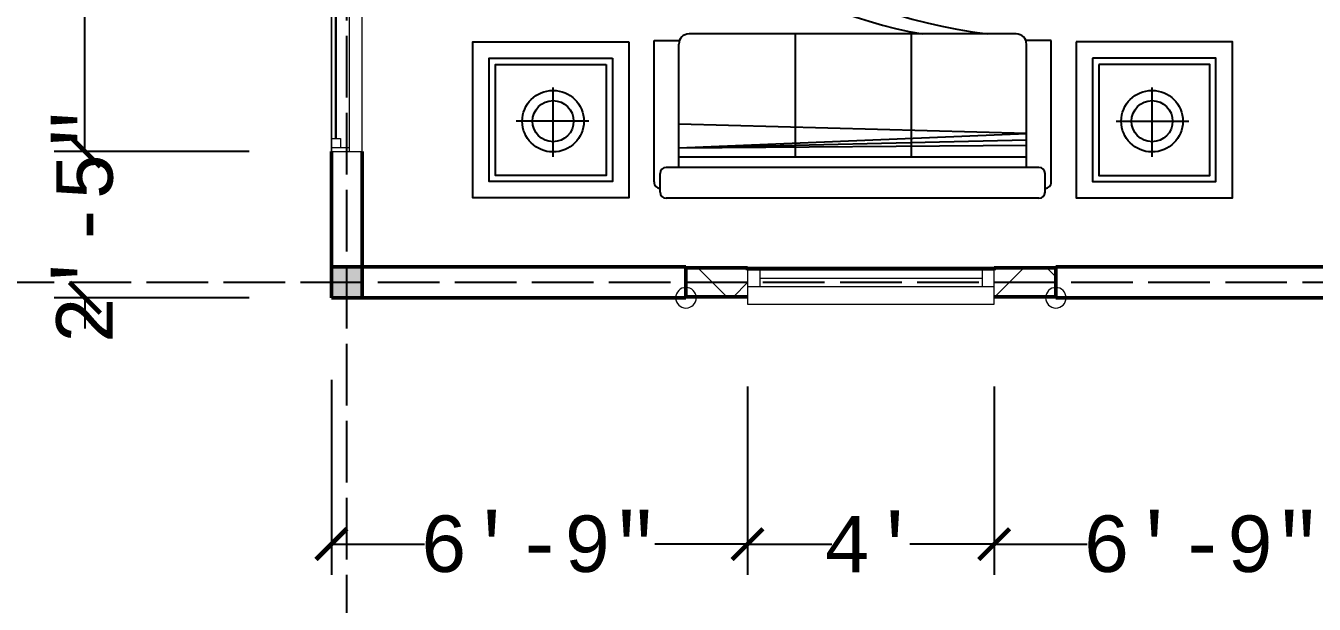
# Model space of a CAD drawing. Header units: inches. Extents: x 8351 to 42256, y 21052 to 33437.
# Drawn here: x 12163.1 to 12413.9, y 23828.3 to 23941 of the extents above; entities that cross this region are included whole.
import ezdxf

# ---------------------------------------------------------------- set-up
doc = ezdxf.new("R2010")
doc.units = ezdxf.units.IN
doc.header["$MEASUREMENT"] = 0
doc.linetypes.add('ACAD_ISO02W100', pattern=[15, 12, -3])
for name, color, linetype, lineweight in [('A-COLS', 52, 'Continuous', 9), ('A-DIM', 7, 'Continuous', 25), ('A-FLOR', 192, 'Continuous', 13), ('A-GENM', 13, 'Continuous', 9), ('A-GLAZ', 160, 'Continuous', 13), ('A-GLAZ-SILL', 1, 'Continuous', 9), ('A-WALL', 7, 'Continuous', 35), ('A-WALL-PATT', 111, 'Continuous', 13)]:
    doc.layers.add(name, color=color, linetype=linetype, lineweight=lineweight)
doc.layers.add('A-FUNTURE', color=241, linetype='Continuous')
doc.layers.add('A-G-BEAM', color=8, linetype='ACAD_ISO02W100')
doc.styles.get("Standard").update_dxf_attribs({"font": 'consolab.ttf', "height": 11})
doc.dimstyles.get("Standard").update_dxf_attribs({"dimtxt": 11, "dimasz": 6, "dimexe": 6, "dimexo": 16, "dimgap": 0.09, "dimtad": 0, "dimdec": 0, "dimzin": 0, "dimdsep": 46, "dimlunit": 4, "dimtxsty": 'Standard', "dimblk": 'ARCHTICK', "dimcen": 0.09, "dimclrd": 256, "dimclre": 256, "dimclrt": 256, "dimadec": 0, "dimazin": 0, "dimtfac": 1, "dimtdec": 0, "dimtix": 1, "dimtofl": 0, "dimtmove": 0, "dimatfit": 2, "dimldrblk": 'ARCHTICK', "dimfxl": 1, "dimtolj": 1, "dimtzin": 0, "dimlwd": -1, "dimlwe": -1, "dimarcsym": 0})

# ---------------------------------------------------------------- blocks, each defined once
blk = doc.blocks.new('M_Window-Sliding-Double - 1500 x 1200mm-319048-B-Floorplan')
at = {"layer": 'A-GLAZ'}
for p, q in [((14, 5.85), (16, 6.85)), ((14, 5.85), (16, 4.85)), ((14, 5.85), (22, 5.85)), ((36, 2.85), (-36, 2.85)), ((-36, -3.15), (36, -3.15))]:
    blk.add_line(p, q, dxfattribs=at)
at = {"layer": 'A-GLAZ', "lineweight": 20}
for p, q in [((-36, 2.85), (-36, -3.15)), ((-36, 2.85), (-33.5, 2.85)), ((-35.25, 2.85), (-35.25, -0.65)), ((-33.5, 2.85), (-33.5, 1.1)), ((-0.875, -0.65), (-0.875, 2.85)), ((-0.875, 2.85), (0.875, 2.85)), ((0.875, 2.85), (0.875, -0.65)), ((35.25, 2.85), (36, 2.85)), ((35.25, 2.85), (35.25, -0.65)), ((36, -3.15), (36, 2.85)), ((-33.5, 1.1), (-35.25, 1.1)), ((0.875, 1.1), (-0.875, 1.1)), ((33.5, 1.1), (33.5, -0.65)), ((35.25, 1.1), (33.5, 1.1)), ((-36, -0.65), (-35.25, -0.65)), ((-0.875, -0.65), (0.875, -0.65)), ((33.5, -0.65), (36, -0.65))]:
    blk.add_line(p, q, dxfattribs=at)
at = {"layer": 'A-GLAZ', "lineweight": 9}
for p, q in [((-33.5, 2.85), (-0.875, 2.85)), ((0.875, 2.85), (35.25, 2.85)), ((-35.25, -0.65), (-0.875, -0.65)), ((0.875, -0.65), (33.5, -0.65))]:
    blk.add_line(p, q, dxfattribs=at)
at = {"layer": 'A-GLAZ', "lineweight": 30}
for p, q in [((-33.5, 1.975), (-0.875, 1.975)), ((0.875, 0.225), (33.5, 0.225))]:
    blk.add_line(p, q, dxfattribs=at)
blk = doc.blocks.new('Arched _1_ - Arched _1_-342283-B-Floorplan')
at = {"layer": 'A-GLAZ'}
for p, q in [((12.78, 1.18), (-35.22, 1.18)), ((-35.22, 1.18), (-35.22, -2.01)), ((-32.86, -2.01), (-32.86, 1.18)), ((10.42, -2.01), (10.42, 1.18)), ((12.78, -2.01), (12.78, 1.18)), ((-35.22, -2.01), (12.78, -2.01)), ((-32.86, -0.42), (10.42, -0.42))]:
    blk.add_line(p, q, dxfattribs=at)
at = {"layer": 'A-GLAZ-SILL'}
for p, q in [((12.78, 4.62), (-35.22, 4.62)), ((-35.22, 4.62), (-35.22, -2.01)), ((-35.22, 4.62), (-35.22, 3.15)), ((12.78, 4.62), (-35.22, 4.62)), ((12.78, -2.01), (12.78, 4.62)), ((12.78, 3.15), (12.78, 4.62)), ((-35.22, -2.01), (12.78, -2.01))]:
    blk.add_line(p, q, dxfattribs=at)
blk = doc.blocks.new('Generic Models 1 - Generic Models 1-342427-B-Floorplan')
at = {"layer": 'A-GENM', "lineweight": 20}
for centre, start, end in [((-636.5, -542.61), 0, 180), ((-564.5, -542.61), 0, 180), ((-636.5, -542.61), 180, 0), ((-564.5, -542.61), 180, 0)]:
    blk.add_arc(centre, 2, start, end, dxfattribs=at)
blk = doc.blocks.new('_ArchTick')
at = {"color": 0, "linetype": 'ByBlock', "const_width": 0.15}
blk.add_lwpolyline([(-0.5, -0.5), (0.5, 0.5)], dxfattribs=at)
blk = doc.blocks.new('*D628')
at = {"layer": 'A-DIM', "transparency": 16777216}
for p, q in [((12174.57, 23916.52), (12174.57, 23922.52)), ((12206.57, 23916.52), (12168.57, 23916.52)), ((12206.57, 23888.02), (12168.57, 23888.02)), ((12174.57, 23888.02), (12174.57, 23882.02))]:
    blk.add_line(p, q, dxfattribs=at)
at = {"layer": 'Defpoints', "color": 0, "transparency": 16777216}
for p in [(12174.57, 23916.52), (12222.57, 23916.52), (12222.57, 23888.02)]:
    blk.add_point(p, dxfattribs=at)
at = {"layer": 'A-DIM', "transparency": 16777216, "xscale": 6, "yscale": 6, "zscale": 6}
for p, rotation in [((12174.57, 23916.52), 270), ((12174.57, 23888.02), 90)]:
    blk.add_blockref('_ArchTick', p, dxfattribs=dict(at, rotation=rotation))
at = {"layer": 'A-DIM', "transparency": 16777216, "insert": (12174.57, 23902.27), "char_height": 11, "attachment_point": 5, "rotation": 90}
blk.add_mtext('\\A1;2\'-5"', dxfattribs=at)
blk = doc.blocks.new('*D629')
at = {"layer": 'A-DIM', "transparency": 16777216}
for p, q in [((12206.57, 23988.52), (12168.57, 23988.52)), ((12174.57, 23988.52), (12174.57, 23959.88)), ((12174.57, 23916.52), (12174.57, 23945.15)), ((12206.57, 23916.52), (12168.57, 23916.52))]:
    blk.add_line(p, q, dxfattribs=at)
at = {"layer": 'Defpoints', "color": 0, "transparency": 16777216}
for p in [(12174.57, 23988.52), (12222.57, 23988.52), (12222.57, 23916.52)]:
    blk.add_point(p, dxfattribs=at)
at = {"layer": 'A-DIM', "transparency": 16777216, "xscale": 6, "yscale": 6, "zscale": 6}
for p, rotation in [((12174.57, 23988.52), 90), ((12174.57, 23916.52), 270)]:
    blk.add_blockref('_ArchTick', p, dxfattribs=dict(at, rotation=rotation))
at = {"layer": 'A-DIM', "transparency": 16777216, "insert": (12174.57, 23952.52), "char_height": 11, "attachment_point": 5, "rotation": 90}
blk.add_mtext("\\A1;6'", dxfattribs=at)

msp = doc.modelspace()

# ---------------------------------------------------------------- hatches: boundary and pattern name
at = {"layer": 'A-COLS'}
h = msp.add_hatch(color=1, dxfattribs=at)
h.dxf.hatch_style = 1
h.paths.add_polyline_path([(12228.57, 23888.02), (12228.57, 23894.02), (12222.57, 23894.02), (12222.57, 23888.02)])
at = {"layer": 'A-WALL-PATT', "lineweight": 9}
h = msp.add_hatch(dxfattribs=at)
h.set_pattern_fill('FP_1', color=256, style=0, pattern_type=2)
h.set_pattern_definition([(45, (12928.079, 24430.622), (-8.48528, 8.48528), []), (135, (12928.079, 24430.622), (-8.48528, -8.48528), [])])
h.paths.add_polyline_path([(12363.57, 23888.2), (12363.57, 23893.83), (12351.57, 23893.83), (12351.57, 23888.2)], flags=0)
h.paths.add_polyline_path([(12291.57, 23888.2), (12303.57, 23888.2), (12303.57, 23893.83), (12291.57, 23893.83), (12291.57, 23893.36)], flags=0)

# ---------------------------------------------------------------- linework, layer by layer
at = {"layer": 'A-COLS', "color": 1}
msp.add_lwpolyline([(12222.57, 23894.02), (12228.57, 23894.02), (12228.57, 23888.02), (12222.57, 23888.02)], close=True, dxfattribs=at)
at = {"layer": 'A-COLS', "color": 7}
msp.add_lwpolyline([(12222.57, 23894.02), (12228.57, 23894.02), (12228.57, 23888.02), (12222.57, 23888.02)], close=True, dxfattribs=at)
at = {"layer": 'A-DIM'}
for p, q in [((12222.57, 23872.02), (12222.57, 23834.02)), ((12303.57, 23870.73), (12303.57, 23834.02)), ((12303.57, 23870.73), (12303.57, 23834.02)), ((12351.57, 23870.73), (12351.57, 23834.02)), ((12351.57, 23870.73), (12351.57, 23834.02)), ((12222.57, 23840.02), (12240.66, 23840.02)), ((12303.57, 23840.02), (12285.49, 23840.02)), ((12303.57, 23840.02), (12319.96, 23840.02)), ((12351.57, 23840.02), (12335.18, 23840.02)), ((12351.57, 23840.02), (12369.66, 23840.02))]:
    msp.add_line(p, q, dxfattribs=at)
at = {"layer": 'A-FLOR'}
for p, q in [((12293.57, 23888.02), (12303.57, 23888.02)), ((12351.57, 23888.02), (12361.57, 23888.02))]:
    msp.add_line(p, q, dxfattribs=at)
at = {"layer": 'A-FUNTURE', "ltscale": 120}
for p, q in [((12285.38, 23910.56), (12285.38, 23938.09)), ((12285.38, 23938.09), (12290.31, 23938.09)), ((12290.18, 23913.4), (12290.18, 23937.4)), ((12355.86, 23939.4), (12292.18, 23939.4)), ((12312.92, 23915.4), (12312.92, 23939.4)), ((12335.46, 23915.4), (12335.46, 23939.4)), ((12362.66, 23938.09), (12357.73, 23938.09)), ((12357.86, 23913.4), (12357.86, 23937.4)), ((12362.66, 23910.56), (12362.66, 23938.09)), ((12265.71, 23915.43), (12265.71, 23928.97)), ((12382.31, 23915.43), (12382.31, 23928.97)), ((12272.67, 23922.4), (12258.54, 23922.4)), ((12375.35, 23922.4), (12389.47, 23922.4)), ((12357.86, 23920.02), (12290.18, 23921.84)), ((12290.18, 23917.19), (12357.86, 23920.02)), ((12290.18, 23917.19), (12357.86, 23918.78)), ((12290.18, 23917.19), (12357.86, 23917.76)), ((12357.86, 23915.4), (12290.18, 23915.4)), ((12360.29, 23913.4), (12287.75, 23913.4)), ((12286.55, 23908.6), (12286.55, 23912.2)), ((12361.49, 23908.6), (12361.49, 23912.2)), ((12360.29, 23907.4), (12287.75, 23907.4))]:
    msp.add_line(p, q, dxfattribs=at)
for points in [[(12280.47, 23937.85), (12280.47, 23907.45), (12250.07, 23907.45), (12250.07, 23937.85)], [(12367.54, 23937.85), (12367.54, 23907.45), (12397.94, 23907.45), (12397.94, 23937.85)], [(12277.27, 23934.65), (12277.27, 23910.65), (12253.27, 23910.65), (12253.27, 23934.65)], [(12276.07, 23933.45), (12276.07, 23911.85), (12254.47, 23911.85), (12254.47, 23933.45)], [(12370.74, 23934.65), (12370.74, 23910.65), (12394.74, 23910.65), (12394.74, 23934.65)], [(12371.94, 23933.45), (12371.94, 23911.85), (12393.54, 23911.85), (12393.54, 23933.45)]]:
    msp.add_lwpolyline(points, close=True, dxfattribs=at)
for centre, radius in [((12265.71, 23922.4), 6), ((12382.31, 23922.4), 6), ((12265.71, 23922.4), 4), ((12382.31, 23922.4), 4)]:
    msp.add_circle(centre, radius, dxfattribs=at)
for centre, radius, start, end in [((12364.13, 24047.86), 109.35, 213.17, 262.7038), ((12353.31, 24028.14), 90.13, 206.4286, 259.9671), ((12292.18, 23937.4), 2, 90, 180), ((12355.86, 23937.4), 2, 0, 90), ((12287.75, 23912.2), 1.2, 90, 180), ((12360.29, 23912.2), 1.2, 0, 90), ((12286.58, 23910.51), 1.2, 177.3802, 268.6068), ((12361.46, 23910.51), 1.2, 271.3932, 2.6198), ((12287.75, 23908.6), 1.2, 180, 270), ((12360.29, 23908.6), 1.2, 270, 0)]:
    msp.add_arc(centre, radius, start, end, dxfattribs=at)
at = {"layer": 'A-G-BEAM'}
for p, q in [((12225.57, 23672.02), (12225.57, 24752.02)), ((12225.57, 23672.02), (12225.57, 24752.02)), ((12006.57, 23891.02), (13110.57, 23891.02)), ((12006.57, 23891.02), (13110.57, 23891.02))]:
    msp.add_line(p, q, dxfattribs=at)
at = {"layer": 'A-WALL', "lineweight": 50}
for p, q in [((12222.57, 23916.52), (12222.57, 23888.02)), ((12228.57, 23888.02), (12228.57, 23916.52)), ((12291.57, 23894.02), (12222.57, 23894.02)), ((12291.57, 23888.02), (12291.57, 23894.02)), ((12303.57, 23893.83), (12291.57, 23893.83)), ((12303.57, 23893.36), (12303.57, 23893.83)), ((12363.57, 23893.83), (12351.57, 23893.83)), ((12351.57, 23893.83), (12351.57, 23893.36)), ((12432.57, 23894.02), (12363.57, 23894.02)), ((12363.57, 23894.02), (12363.57, 23888.02)), ((12222.57, 23888.02), (12291.57, 23888.02)), ((12291.57, 23888.2), (12303.57, 23888.2)), ((12351.57, 23888.2), (12363.57, 23888.2)), ((12363.57, 23888.02), (12432.57, 23888.02))]:
    msp.add_line(p, q, dxfattribs=at)
at = {"layer": 'A-WALL'}
msp.add_line((12303.57, 23893.83), (12351.57, 23893.83), dxfattribs=at)

# ---------------------------------------------------------------- block references
at = {"layer": 'A-DIM', "xscale": 6, "yscale": 6, "zscale": 6, "rotation": 180}
for p in [(12222.57, 23840.02), (12303.57, 23840.02), (12351.57, 23840.02)]:
    msp.add_blockref('_ArchTick', p, dxfattribs=at)
at = {"layer": 'A-DIM', "xscale": 6, "yscale": 6, "zscale": 6}
for p in [(12303.57, 23840.02), (12351.57, 23840.02)]:
    msp.add_blockref('_ArchTick', p, dxfattribs=at)
at = {"layer": 'A-GENM', "lineweight": 20}
msp.add_blockref('Generic Models 1 - Generic Models 1-342427-B-Floorplan', (12928.08, 24430.62), dxfattribs=at)
at = {"layer": 'A-GLAZ'}
for name, p, rotation in [('M_Window-Sliding-Double - 1500 x 1200mm-319048-B-Floorplan', (12225.42, 23952.52), 89.99999999999991), ('Arched _1_ - Arched _1_-342283-B-Floorplan', (12316.35, 23891.35), 180)]:
    msp.add_blockref(name, p, dxfattribs=dict(at, rotation=rotation))

# ---------------------------------------------------------------- texts
at = {"layer": 'A-DIM', "char_height": 11, "attachment_point": 5}
for s, insert in [('\\A1;6\'-9"', (12263.07, 23840.02)), ("\\A1;4'", (12327.57, 23840.02)), ('\\A1;6\'-9"', (12392.07, 23840.02))]:
    msp.add_mtext(s, dxfattribs=dict(at, insert=insert))

# ---------------------------------------------------------------- dimensions: what is measured, and where the dimension line sits
at = {"layer": 'A-DIM'}
dim = msp.add_linear_dim(base=(12174.57, 23988.52), p1=(12222.57, 23916.52), p2=(12222.57, 23988.52), angle=90, dimstyle='Standard', override={"dimtmove": 1}, dxfattribs=at)
dim.commit()
dim.dimension.update_dxf_attribs({"geometry": '*D629', "text_midpoint": (12174.57, 23952.52)})
dim = msp.add_linear_dim(base=(12174.57445995, 23916.51574612), p1=(12222.57445995, 23888.01574612), p2=(12222.57445995, 23916.51574612), angle=90, dimstyle='Standard', dxfattribs=at)
dim.commit()
dim.dimension.update_dxf_attribs({"geometry": '*D628', "text_midpoint": (12174.57445995, 23902.26574612)})

doc.saveas('drawing.dxf')
